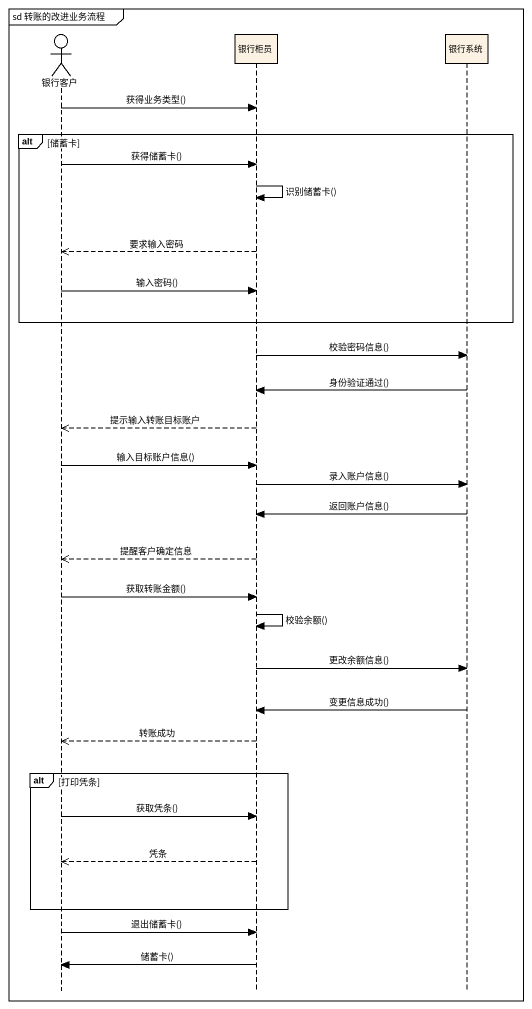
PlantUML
@startuml
mainframe sd 转账的改进业务流程
hide footbox
actor 银行客户
participant 银行柜员
participant 银行系统

银行客户 -> 银行柜员 : 获得业务类型()
alt 储蓄卡
  银行客户 -> 银行柜员 : 获得储蓄卡()
  银行柜员 -> 银行柜员 : 识别储蓄卡()
  银行柜员 -->> 银行客户 : 要求输入密码
  银行客户 -> 银行柜员 : 输入密码()
end
银行柜员 -> 银行系统 : 校验密码信息()
银行系统 -> 银行柜员 : 身份验证通过()
银行柜员 -->> 银行客户 : 提示输入转账目标账户
银行客户 -> 银行柜员 : 输入目标账户信息()
银行柜员 -> 银行系统 : 录入账户信息()
银行系统 -> 银行柜员 : 返回账户信息()
银行柜员 -->> 银行客户 : 提醒客户确定信息
银行客户 -> 银行柜员 : 获取转账金额()
银行柜员 -> 银行柜员 : 校验余额()
银行柜员 -> 银行系统 : 更改余额信息()
银行系统 -> 银行柜员 : 变更信息成功()
银行柜员 -->> 银行客户 : 转账成功
alt 打印凭条
  银行客户 -> 银行柜员 : 获取凭条()
  银行柜员 -->> 银行客户 : 凭条
end
银行客户 -> 银行柜员 : 退出储蓄卡()
银行柜员 -> 银行客户 : 储蓄卡()
@enduml
